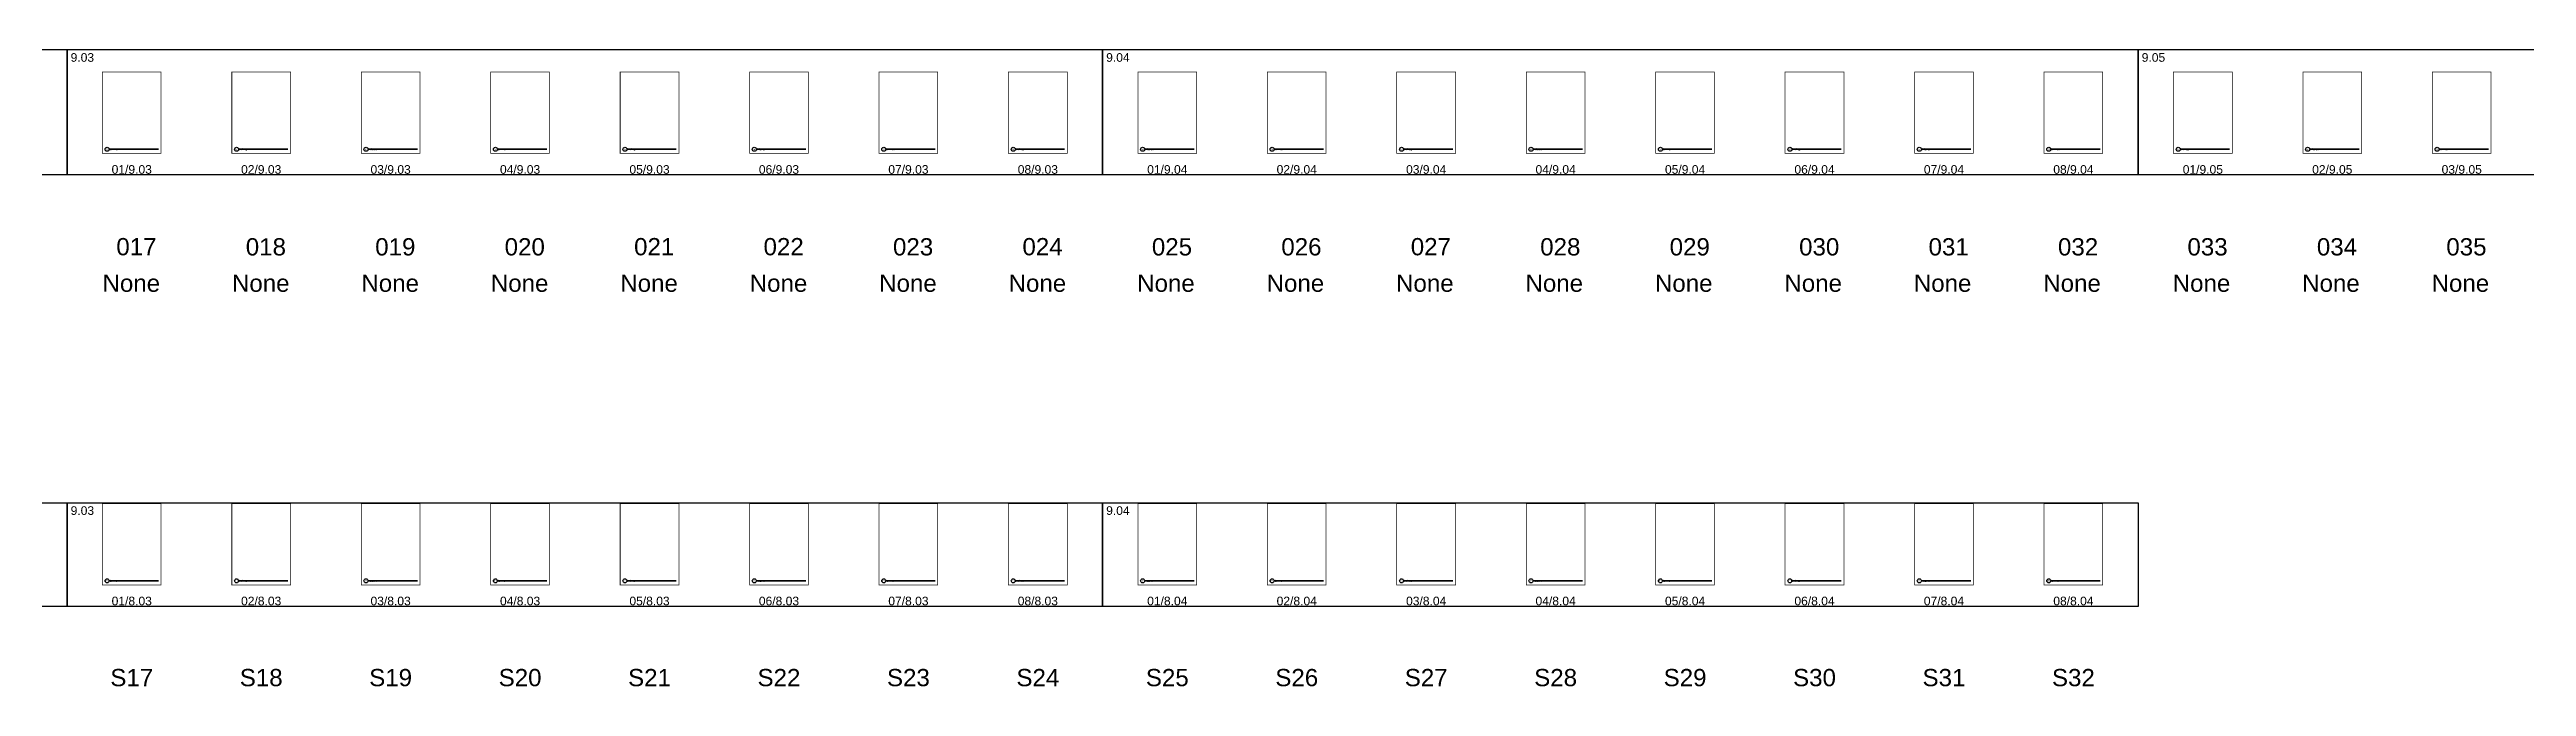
# Model space of a CAD drawing. Header units: inches. Extents: x -257 to 21868, y -296 to 108.
# Drawn here: x 1122 to 2500, y -296 to 58 of the extents above; entities that cross this region are included whole.
import ezdxf
from ezdxf.enums import TextEntityAlignment as Align

# ---------------------------------------------------------------- set-up
doc = ezdxf.new("R2010")
doc.units = ezdxf.units.IN
doc.header["$MEASUREMENT"] = 0
doc.layers.get('Defpoints').update_dxf_attribs({"color": 3})
doc.layers.add('NSE-Border', color=156, linetype='Continuous', plot=False)
doc.layers.add('NSE-Detail Border', color=7, linetype='Continuous')
doc.layers.add('NSE-Elev-Title', color=51, linetype='Continuous', lineweight=40)
doc.layers.add('NSE-Title', color=51, linetype='Continuous', lineweight=9)
doc.styles.add('004 - NSSM - Standard', font='arial.ttf', dxfattribs={"height": 0.4})
doc.styles.add('008 - NSSM - Standard', font='arial.ttf', dxfattribs={"height": 0.8})
doc.styles.add('048 - NSSM - Standard', font='arial.ttf', dxfattribs={"height": 4.8})
doc.styles.add('096 - NSSM - Standard', font='arial.ttf', dxfattribs={"height": 9.6})

# ---------------------------------------------------------------- blocks, each defined once
blk = doc.blocks.new('*U11')
at = {"ltscale": 0.0625}
blk.add_wipeout([(8.17, 1.04), (0, 1.04), (0, 0), (8.17, 0)], dxfattribs=at)
at = {"layer": 'Defpoints'}
blk.add_circle((0.66, 0.57), 0.281, dxfattribs=at)
at = {"layer": 'NSE-Border', "ltscale": 0.0625, "const_width": 0.1}
blk.add_lwpolyline([(0, 0), (8.17, 0), (8.17, 11.31), (0, 11.31)], close=True, dxfattribs=at)
at = {"layer": 'NSE-Elev-Title'}
blk.add_line((0.94, 0.57), (7.8, 0.57), dxfattribs=at)
at = {"layer": 'Defpoints', "style": '008 - NSSM - Standard'}
blk.add_attdef('DETAIL_NUMBER', text='', height=0.163, dxfattribs=at).set_placement((0.66, 0.57), align=Align.MIDDLE_CENTER)
at = {"layer": 'NSE-Elev-Title', "style": '004 - NSSM - Standard'}
blk.add_text('ARCH REF:', height=0.1, dxfattribs=at).set_placement((1.39, 0.46), align=Align.MIDDLE_CENTER)
for tag, p in [('DETAIL_DESCRIPTION', (1, 0.63)), ('ARCH_REF', (1.8, 0.4))]:
    blk.add_attdef(tag, p, '', height=0.1, dxfattribs=at)

msp = doc.modelspace()

# ---------------------------------------------------------------- linework, layer by layer
at = {"layer": 'Defpoints'}
for points in [[(555.94998, 58), (1131.94998, 58), (1131.94998, -11.75), (555.94998, -11.75)], [(555.94998, -194), (1131.94998, -194), (1131.94998, -251.75), (555.94998, -251.75)]]:
    msp.add_lwpolyline(points, close=True, dxfattribs=at)

# ---------------------------------------------------------------- block references
at = {"layer": 'NSE-Detail Border', "xscale": 4, "yscale": 4, "zscale": 4}
for p, values in [((1151.60623, 0.25), {'DETAIL_DESCRIPTION': 'Description', 'ARCH_REF': 'None', 'DETAIL_NUMBER': '01'}), ((1223.60623, 0.25), {'DETAIL_DESCRIPTION': 'Description', 'ARCH_REF': 'None', 'DETAIL_NUMBER': '02'}), ((1295.60623, 0.25), {'DETAIL_DESCRIPTION': 'Description', 'ARCH_REF': 'None', 'DETAIL_NUMBER': '03'}), ((1367.60623, 0.25), {'DETAIL_DESCRIPTION': 'Description', 'ARCH_REF': 'None', 'DETAIL_NUMBER': '04'}), ((1439.60623, 0.25), {'DETAIL_DESCRIPTION': 'Description', 'ARCH_REF': 'None', 'DETAIL_NUMBER': '05'}), ((1511.60623, 0.25), {'DETAIL_DESCRIPTION': 'Description', 'ARCH_REF': 'None', 'DETAIL_NUMBER': '06'}), ((1583.60623, 0.25), {'DETAIL_DESCRIPTION': 'Description', 'ARCH_REF': 'None', 'DETAIL_NUMBER': '07'}), ((1655.60623, 0.25), {'DETAIL_DESCRIPTION': 'Description', 'ARCH_REF': 'None', 'DETAIL_NUMBER': '08'}), ((1727.60623, 0.25), {'DETAIL_DESCRIPTION': 'Description', 'ARCH_REF': 'None', 'DETAIL_NUMBER': '01'}), ((1799.60623, 0.25), {'DETAIL_DESCRIPTION': 'Description', 'ARCH_REF': 'None', 'DETAIL_NUMBER': '02'}), ((1871.60623, 0.25), {'DETAIL_DESCRIPTION': 'Description', 'ARCH_REF': 'None', 'DETAIL_NUMBER': '03'}), ((1943.60623, 0.25), {'DETAIL_DESCRIPTION': 'Description', 'ARCH_REF': 'None', 'DETAIL_NUMBER': '04'}), ((2015.60623, 0.25), {'DETAIL_DESCRIPTION': 'Description', 'ARCH_REF': 'None', 'DETAIL_NUMBER': '05'}), ((2087.60623, 0.25), {'DETAIL_DESCRIPTION': 'Description', 'ARCH_REF': 'None', 'DETAIL_NUMBER': '06'}), ((2159.60623, 0.25), {'DETAIL_DESCRIPTION': 'Description', 'ARCH_REF': 'None', 'DETAIL_NUMBER': '07'}), ((2231.60623, 0.25), {'DETAIL_DESCRIPTION': 'Description', 'ARCH_REF': 'None', 'DETAIL_NUMBER': '08'}), ((2303.60623, 0.25), {'DETAIL_DESCRIPTION': 'Description', 'ARCH_REF': 'None', 'DETAIL_NUMBER': '01'}), ((2375.60623, 0.25), {'DETAIL_DESCRIPTION': 'Description', 'ARCH_REF': 'None', 'DETAIL_NUMBER': '02'}), ((2447.60623, 0.25), {'DETAIL_DESCRIPTION': 'Description', 'ARCH_REF': 'None', 'DETAIL_NUMBER': '03'}), ((1151.60623, -239.75), {'DETAIL_DESCRIPTION': 'Description', 'ARCH_REF': 'None', 'DETAIL_NUMBER': 'S17'}), ((1223.60623, -239.75), {'DETAIL_DESCRIPTION': 'Description', 'ARCH_REF': 'None', 'DETAIL_NUMBER': 'S18'}), ((1295.60623, -239.75), {'DETAIL_DESCRIPTION': 'Description', 'ARCH_REF': 'None', 'DETAIL_NUMBER': 'S19'}), ((1367.60623, -239.75), {'DETAIL_DESCRIPTION': 'Description', 'ARCH_REF': 'None', 'DETAIL_NUMBER': 'S20'}), ((1439.60623, -239.75), {'DETAIL_DESCRIPTION': 'Description', 'ARCH_REF': 'None', 'DETAIL_NUMBER': 'S21'}), ((1511.60623, -239.75), {'DETAIL_DESCRIPTION': 'Description', 'ARCH_REF': 'None', 'DETAIL_NUMBER': 'S22'}), ((1583.60623, -239.75), {'DETAIL_DESCRIPTION': 'Description', 'ARCH_REF': 'None', 'DETAIL_NUMBER': 'S23'}), ((1655.60623, -239.75), {'DETAIL_DESCRIPTION': 'Description', 'ARCH_REF': 'None', 'DETAIL_NUMBER': 'S24'}), ((1727.60623, -239.75), {'DETAIL_DESCRIPTION': 'Description', 'ARCH_REF': 'None', 'DETAIL_NUMBER': 'S25'}), ((1799.60623, -239.75), {'DETAIL_DESCRIPTION': 'Description', 'ARCH_REF': 'None', 'DETAIL_NUMBER': 'S26'}), ((1871.60623, -239.75), {'DETAIL_DESCRIPTION': 'Description', 'ARCH_REF': 'None', 'DETAIL_NUMBER': 'S27'}), ((1943.60623, -239.75), {'DETAIL_DESCRIPTION': 'Description', 'ARCH_REF': 'None', 'DETAIL_NUMBER': 'S28'}), ((2015.60623, -239.75), {'DETAIL_DESCRIPTION': 'Description', 'ARCH_REF': 'None', 'DETAIL_NUMBER': 'S29'}), ((2087.60623, -239.75), {'DETAIL_DESCRIPTION': 'Description', 'ARCH_REF': 'None', 'DETAIL_NUMBER': 'S30'})]:
    msp.add_blockref('*U11', p, dxfattribs=at).add_auto_attribs(values)

# ---------------------------------------------------------------- texts
at = {"layer": 'Defpoints'}
for s, width, gutter_width, insert, char_height, attachment_point, style in [('017', 16.3938227, 0.5, (1170.55361, -51.69785), 9.6, 5, '096 - NSSM - Standard'), ('018', 16.3938227, 0.5, (1242.55361, -51.7797), 9.6, 5, '096 - NSSM - Standard'), ('019', 16.3938227, 0.5, (1314.55361, -51.7797), 9.6, 5, '096 - NSSM - Standard'), ('020', 16.3938227, 0.5, (1386.55361, -51.7797), 9.6, 5, '096 - NSSM - Standard'), ('021', 16.3938227, 0.5, (1458.55361, -51.69785), 9.6, 5, '096 - NSSM - Standard'), ('022', 16.3938227, 0.5, (1530.55361, -51.69785), 9.6, 5, '096 - NSSM - Standard'), ('023', 16.3938227, 0.5, (1602.55361, -51.78298), 9.6, 5, '096 - NSSM - Standard'), ('024', 16.3938227, 0.5, (1674.55361, -51.69785), 9.6, 5, '096 - NSSM - Standard'), ('025', 16.3938227, 0.5, (1746.55361, -51.7797), 9.6, 5, '096 - NSSM - Standard'), ('026', 16.3938227, 0.5, (1818.55361, -51.7797), 9.6, 5, '096 - NSSM - Standard'), ('027', 16.3938227, 0.5, (1890.55361, -51.69785), 9.6, 5, '096 - NSSM - Standard'), ('028', 16.3938227, 0.5, (1962.55361, -51.7797), 9.6, 5, '096 - NSSM - Standard'), ('029', 16.3938227, 0.5, (2034.55361, -51.7797), 9.6, 5, '096 - NSSM - Standard'), ('030', 16.3938227, 0.5, (2106.55361, -51.78298), 9.6, 5, '096 - NSSM - Standard'), ('031', 16.3938227, 0.5, (2178.55361, -51.78298), 9.6, 5, '096 - NSSM - Standard'), ('032', 16.3938227, 0.5, (2250.55361, -51.78298), 9.6, 5, '096 - NSSM - Standard'), ('033', 16.3938227, 0.5, (2322.55361, -51.78298), 9.6, 5, '096 - NSSM - Standard'), ('034', 16.3938227, 0.5, (2394.55361, -51.78298), 9.6, 5, '096 - NSSM - Standard'), ('035', 16.3938227, 0.5, (2466.55361, -51.78298), 9.6, 5, '096 - NSSM - Standard'), ('07/8.04', 15.7513444, 2, (2175.94998, -246.28629), 4.8, 2, '048 - NSSM - Standard'), ('08/8.04', 15.7513444, 2, (2247.94998, -246.28629), 4.8, 2, '048 - NSSM - Standard'), ('S17', 16.3938227, 0.5, (1167.94998, -291.34192), 9.6, 5, '096 - NSSM - Standard'), ('S18', 16.3938227, 0.5, (1239.94998, -291.34192), 9.6, 5, '096 - NSSM - Standard'), ('S19', 16.3938227, 0.5, (1311.94998, -291.34192), 9.6, 5, '096 - NSSM - Standard'), ('S20', 16.3938227, 0.5, (1383.94998, -291.34192), 9.6, 5, '096 - NSSM - Standard'), ('S21', 16.3938227, 0.5, (1455.94998, -291.34192), 9.6, 5, '096 - NSSM - Standard'), ('S22', 16.3938227, 0.5, (1527.94998, -291.34192), 9.6, 5, '096 - NSSM - Standard'), ('S23', 16.3938227, 0.5, (1599.94998, -291.34192), 9.6, 5, '096 - NSSM - Standard'), ('S24', 16.3938227, 0.5, (1671.94998, -291.34192), 9.6, 5, '096 - NSSM - Standard'), ('S25', 16.3938227, 0.5, (1743.94998, -291.34192), 9.6, 5, '096 - NSSM - Standard'), ('S26', 16.3938227, 0.5, (1815.94998, -291.34192), 9.6, 5, '096 - NSSM - Standard'), ('S27', 16.3938227, 0.5, (1887.94998, -291.34192), 9.6, 5, '096 - NSSM - Standard'), ('S28', 16.3938227, 0.5, (1959.94998, -291.34192), 9.6, 5, '096 - NSSM - Standard'), ('S29', 16.3938227, 0.5, (2031.94998, -291.34192), 9.6, 5, '096 - NSSM - Standard'), ('S30', 16.3938227, 0.5, (2103.94998, -291.34192), 9.6, 5, '096 - NSSM - Standard'), ('S31', 16.3938227, 0.5, (2175.94998, -291.34192), 9.6, 5, '096 - NSSM - Standard'), ('S32', 16.3938227, 0.5, (2247.94998, -291.34192), 9.6, 5, '096 - NSSM - Standard')]:
    msp.add_mtext_dynamic_manual_height_columns(s, width=width, gutter_width=gutter_width, heights=[0], dxfattribs=dict(at, insert=insert, char_height=char_height, attachment_point=attachment_point, style=style))
at = {"layer": 'NSE-Title', "char_height": 9.6, "width": 31.6499699, "attachment_point": 5, "style": '096 - NSSM - Standard'}
for insert in [(1167.69998, -72), (1239.69998, -72), (1311.69998, -72), (1383.69998, -72), (1455.69998, -72), (1527.69998, -72), (1599.69998, -72), (1671.69998, -72), (1743.19998, -72), (1815.19998, -72), (1887.19998, -72), (1959.19998, -72), (2031.19998, -72), (2103.19998, -72), (2175.19998, -72), (2247.19998, -72), (2319.19998, -72), (2391.19998, -72), (2463.19998, -72)]:
    msp.add_mtext('None', dxfattribs=dict(at, insert=insert))

# ---------------------------------------------------------------- next in the draw order: linework, layer by layer
at = {"layer": 'Defpoints'}
for points in [[(1131.94998, 58), (1707.94998, 58), (1707.94998, -11.75), (1131.94998, -11.75)], [(1707.94998, 58), (2283.94998, 58), (2283.94998, -11.75), (1707.94998, -11.75)], [(2283.94998, 58), (2859.94998, 58), (2859.94998, -11.75), (2283.94998, -11.75)], [(1131.94998, -194), (1707.94998, -194), (1707.94998, -251.75), (1131.94998, -251.75)], [(1707.94998, -194), (2283.94998, -194), (2283.94998, -251.75), (1707.94998, -251.75)]]:
    msp.add_lwpolyline(points, close=True, dxfattribs=at)

# ---------------------------------------------------------------- next in the draw order: texts
at = {"layer": 'Defpoints', "char_height": 4.8, "style": '048 - NSSM - Standard'}
for s, heights, insert, attachment_point in [('9.03', [0], (1133.94998, 56), 1), ('9.04', [0], (1709.94998, 56), 1), ('9.05', [0], (2285.94998, 56), 1), ('01/9.03', [0], (1167.94998, -6.28629), 2), ('02/9.03', [0], (1239.94998, -6.28629), 2), ('03/9.03', [0], (1311.94998, -6.28629), 2), ('04/9.03', [0], (1383.94998, -6.28629), 2), ('05/9.03', [0], (1455.94998, -6.28629), 2), ('06/9.03', [4.96371], (1527.94998, -6.28629), 2), ('07/9.03', [0], (1599.94998, -6.28629), 2), ('08/9.03', [0], (1671.94998, -6.28629), 2), ('01/9.04', [0], (1743.94998, -6.28629), 2), ('02/9.04', [0], (1815.94998, -6.28629), 2), ('03/9.04', [0], (1887.94998, -6.28629), 2), ('04/9.04', [0], (1959.94998, -6.28629), 2), ('05/9.04', [0], (2031.94998, -6.28629), 2), ('06/9.04', [4.96371], (2103.94998, -6.28629), 2), ('07/9.04', [0], (2175.94998, -6.28629), 2), ('08/9.04', [0], (2247.94998, -6.28629), 2), ('01/9.05', [0], (2319.94998, -6.28629), 2), ('02/9.05', [0], (2391.94998, -6.28629), 2), ('03/9.05', [0], (2463.94998, -6.28629), 2), ('9.03', [0], (1133.94998, -196), 1), ('9.04', [0], (1709.94998, -196), 1), ('01/8.03', [0], (1167.94998, -246.28629), 2), ('02/8.03', [0], (1239.94998, -246.28629), 2), ('03/8.03', [0], (1311.94998, -246.28629), 2), ('04/8.03', [0], (1383.94998, -246.28629), 2), ('05/8.03', [0], (1455.94998, -246.28629), 2), ('06/8.03', [4.96371], (1527.94998, -246.28629), 2), ('07/8.03', [0], (1599.94998, -246.28629), 2), ('08/8.03', [0], (1671.94998, -246.28629), 2), ('01/8.04', [0], (1743.94998, -246.28629), 2), ('02/8.04', [0], (1815.94998, -246.28629), 2), ('03/8.04', [0], (1887.94998, -246.28629), 2), ('04/8.04', [0], (1959.94998, -246.28629), 2), ('05/8.04', [0], (2031.94998, -246.28629), 2), ('06/8.04', [4.96371], (2103.94998, -246.28629), 2)]:
    msp.add_mtext_dynamic_manual_height_columns(s, width=15.7513444, gutter_width=2, heights=heights, dxfattribs=dict(at, insert=insert, attachment_point=attachment_point))

# ---------------------------------------------------------------- next in the draw order: block references
at = {"layer": 'NSE-Detail Border', "xscale": 4, "yscale": 4, "zscale": 4}
for p, values in [((2159.60623, -239.75), {'DETAIL_DESCRIPTION': 'Description', 'ARCH_REF': 'None', 'DETAIL_NUMBER': 'S31'}), ((2231.60623, -239.75), {'DETAIL_DESCRIPTION': 'Description', 'ARCH_REF': 'None', 'DETAIL_NUMBER': 'S32'})]:
    msp.add_blockref('*U11', p, dxfattribs=at).add_auto_attribs(values)

doc.saveas('drawing.dxf')
